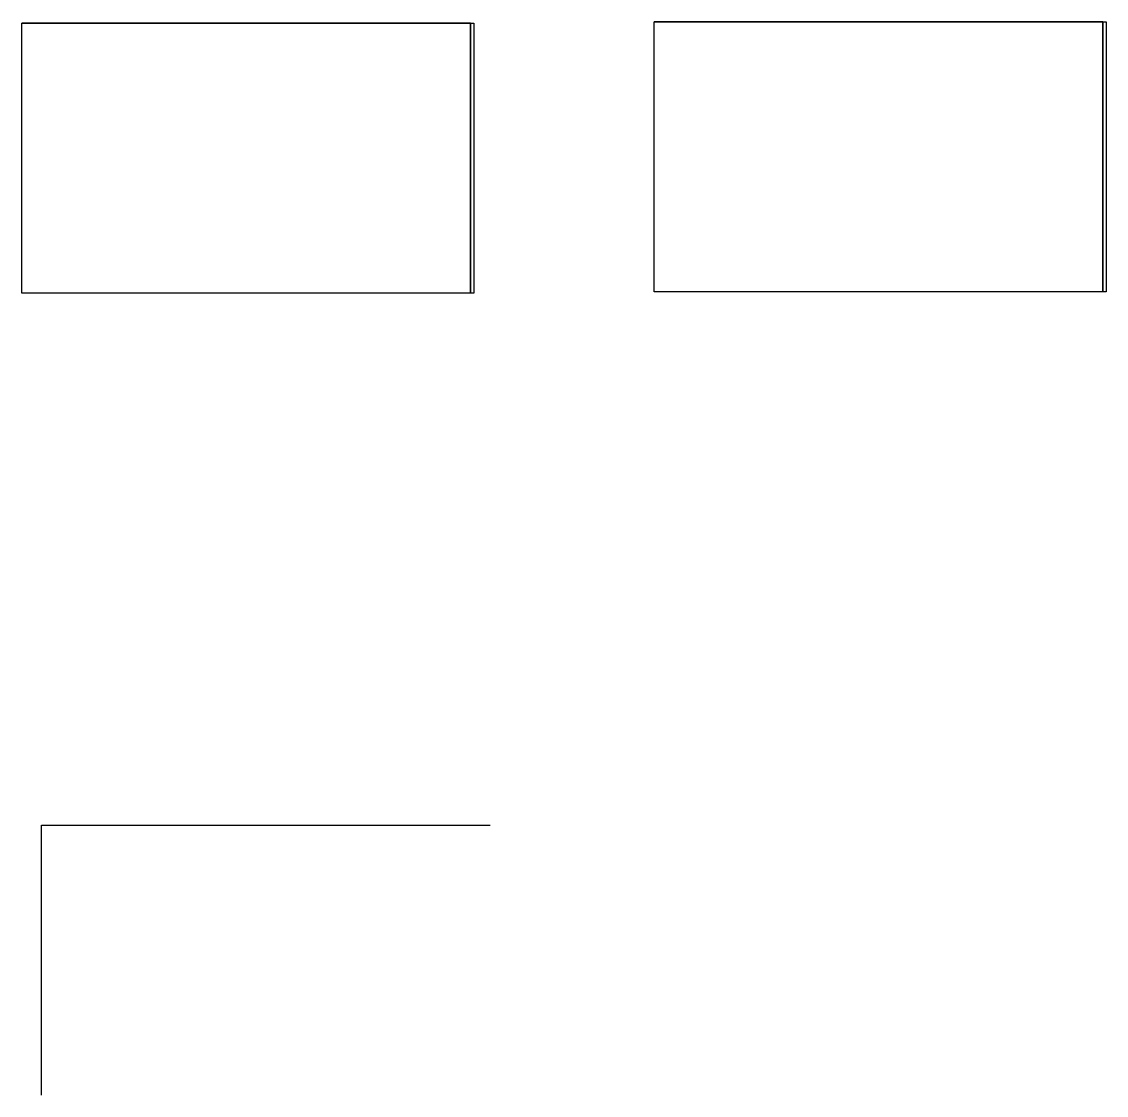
# Model space of a CAD drawing. Header units: millimetres. Extents: x 151 to 1039, y -506 to 373.
import ezdxf

# ---------------------------------------------------------------- set-up
doc = ezdxf.new("R2010")
doc.units = ezdxf.units.MM
for name, color, linetype in [('blue', 150, 'Continuous'), ('Layer1', 100, 'Continuous'), ('red', 10, 'Continuous')]:
    doc.layers.add(name, color=color, linetype=linetype)

msp = doc.modelspace()

# ---------------------------------------------------------------- linework, layer by layer
at = {"layer": 'blue', "extrusion": (0, -1, 2.22045e-16)}
msp.add_line((166.78, -285.09, 238.43), (166.78, -285.09), dxfattribs=at)
for points, elevation in [([(150.61, 0), (518.17, 0), (518.17, 238.43), (150.61, 238.43)], -371.93), ([(668.79, 0), (1036.35, 0), (1036.35, 238.43), (668.79, 238.43)], -373.13)]:
    msp.add_lwpolyline(points, close=True, dxfattribs=dict(at, elevation=elevation))
at = {"layer": 'Layer1', "extrusion": (0, -1, 2.22045e-16)}
msp.add_line((166.78, -285.09), (534.34, -285.09), dxfattribs=at)
at = {"layer": 'Layer1', "extrusion": (1, -2.22045e-16, 4.93038e-32)}
for points, elevation in [([(371.93, 0), (150.6, 0), (150.6, 238.03), (371.93, 238.03)], 518.17), ([(373.13, 0), (151.8, 0), (151.8, 238.03), (373.13, 238.03)], 1036.35)]:
    msp.add_lwpolyline(points, close=True, dxfattribs=dict(at, elevation=elevation))
at = {"layer": 'red'}
msp.add_line((166.78, -506.43), (166.78, -285.09), dxfattribs=at)
for points in [[(150.61, 371.93), (520.96, 371.93), (520.96, 150.6), (150.61, 150.6)], [(668.79, 373.13), (1039.14, 373.13), (1039.14, 151.8), (668.79, 151.8)]]:
    msp.add_lwpolyline(points, close=True, dxfattribs=at)

doc.saveas('drawing.dxf')
